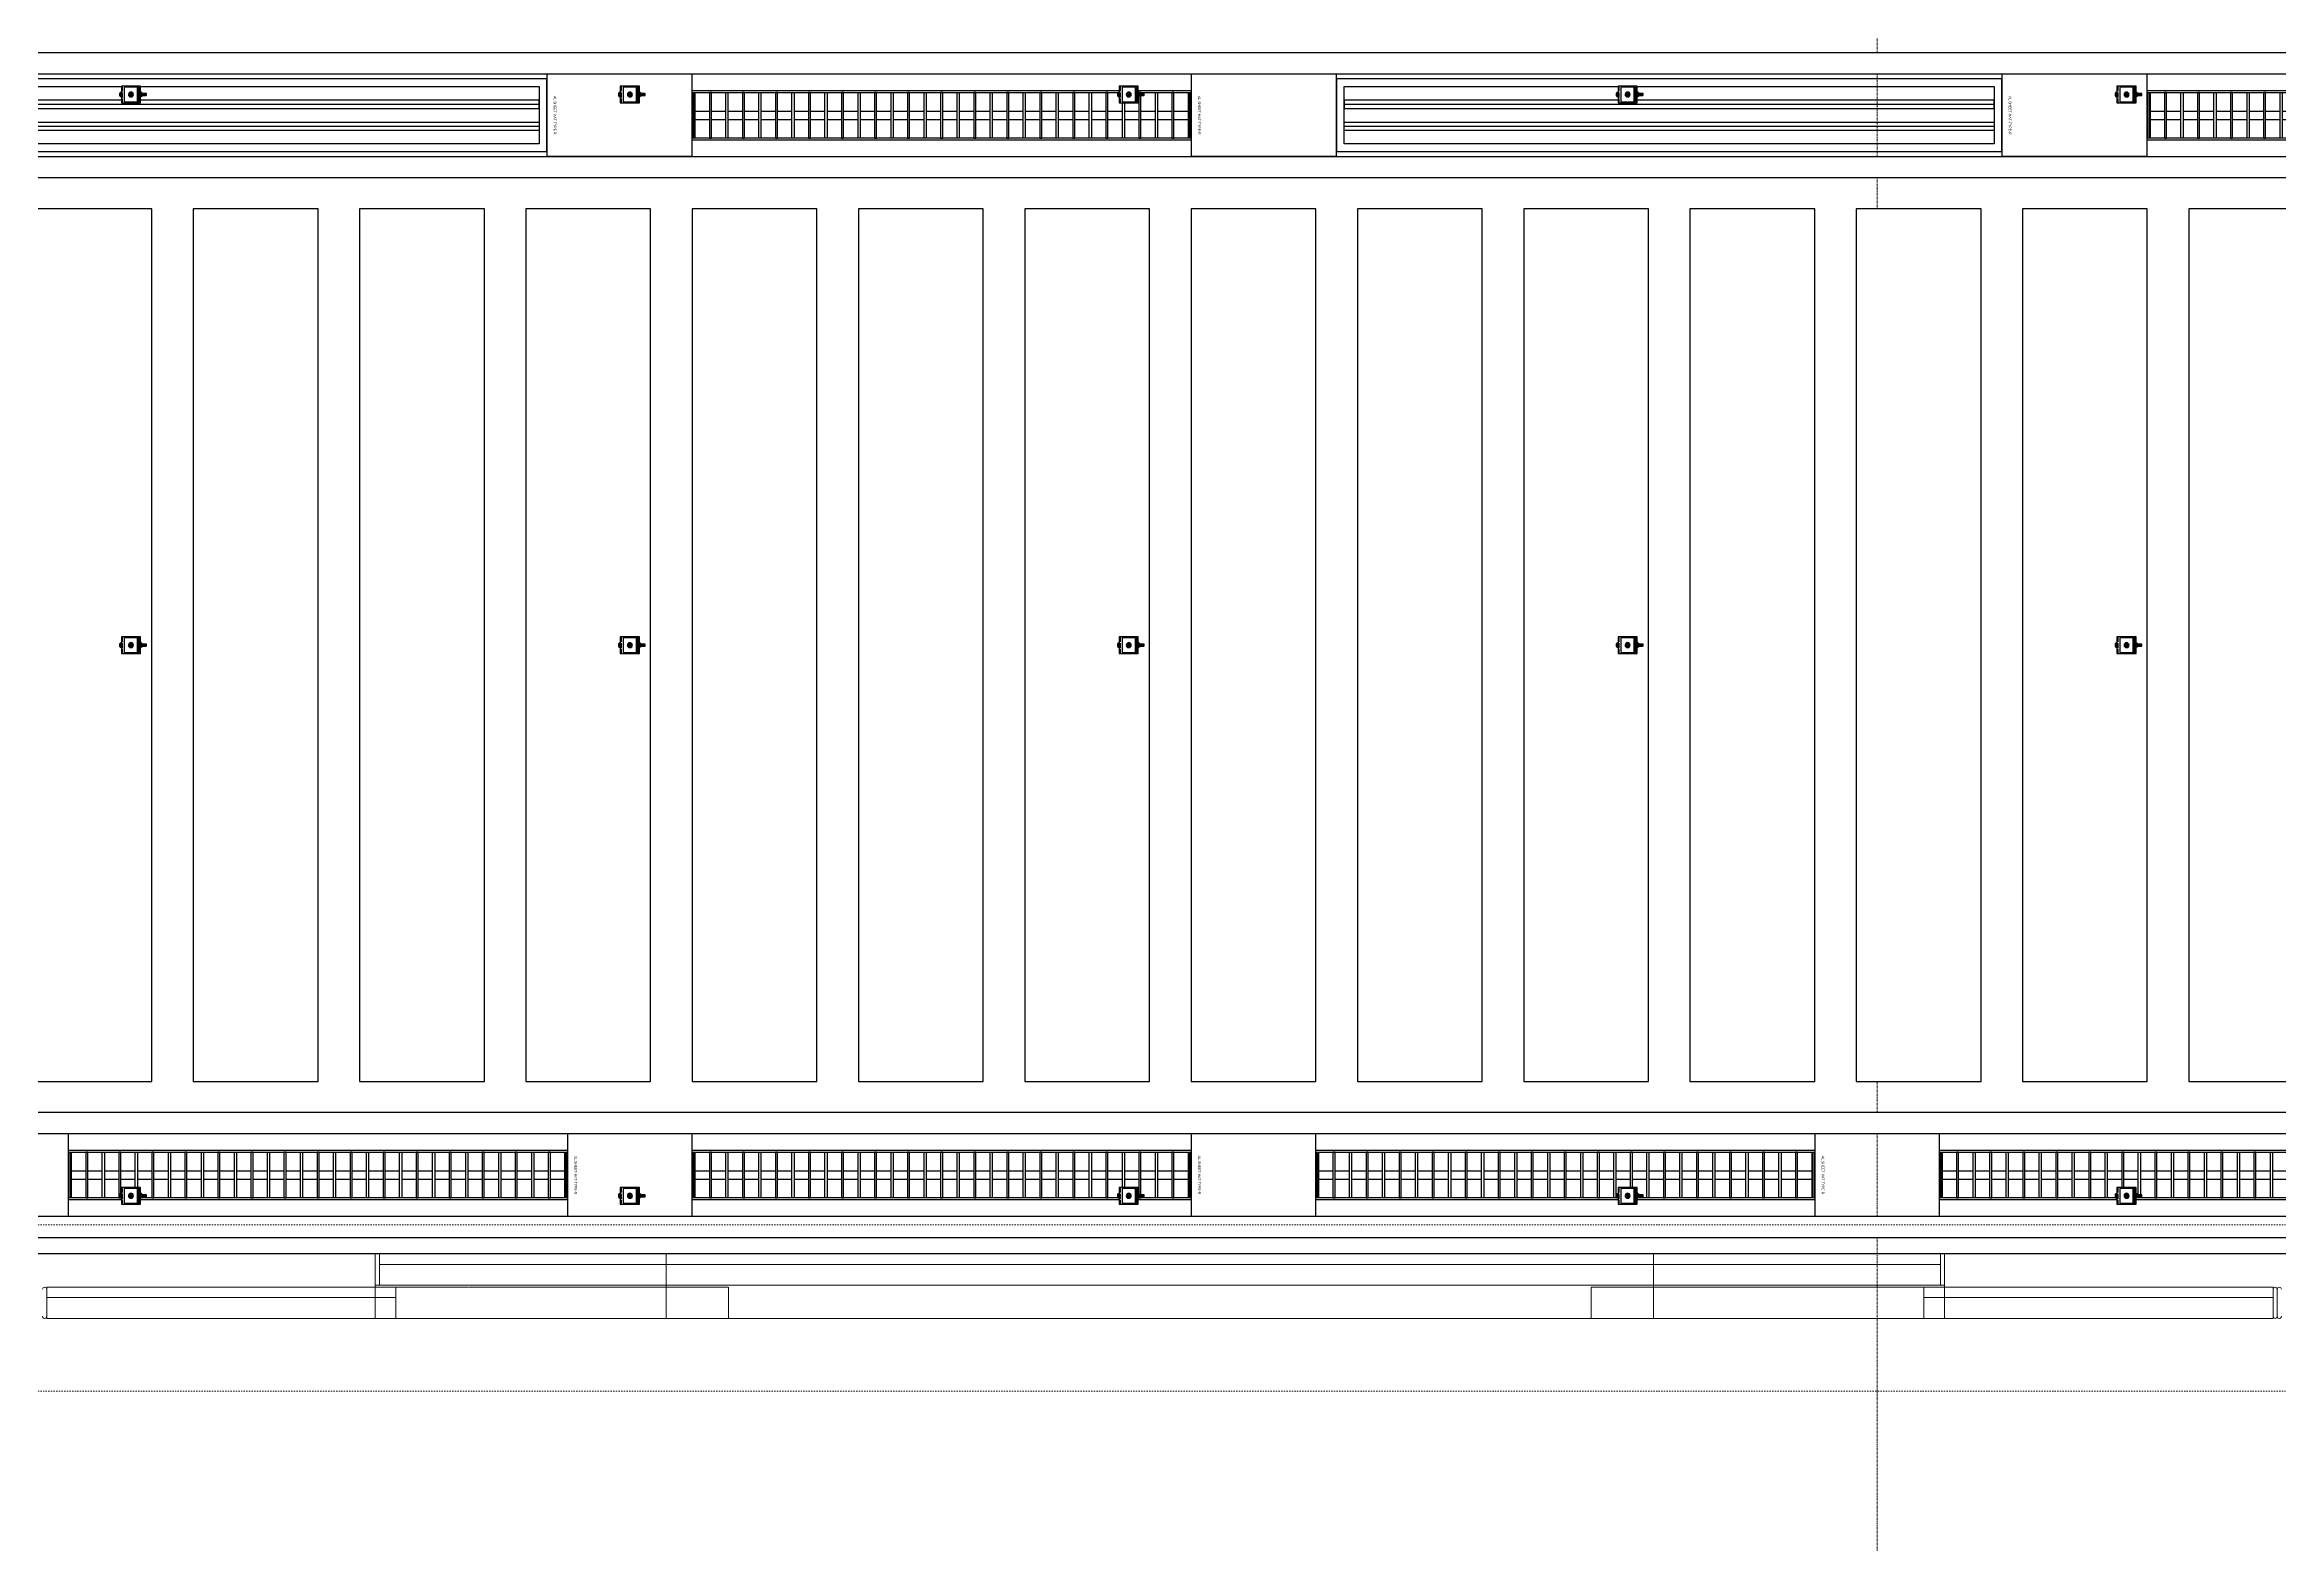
# Model space of a CAD drawing. Header units: millimetres. Extents: x -962357 to -591296, y -195428 to 59420.
# Drawn here: x -760488 to -755113, y -599 to 3010 of the extents above; entities that cross this region are included whole.
import ezdxf
from ezdxf.enums import TextEntityAlignment as Align

# ---------------------------------------------------------------- set-up
doc = ezdxf.new("R2010")
doc.units = ezdxf.units.MM
for name, pattern in [('ACAD_ISO02W100', [15, 12, -3]), ('DASH', [6.35, 3.175, -3.175]), ('DPA_Grid _ Level 100', [10, 5.5, -1.6, 1.3, -1.6]), ('DPA_Hidden 500', [1.4, 0.8, -0.6])]:
    doc.linetypes.add(name, pattern=pattern)
for name, color, linetype in [('000 - CSD_PL_001 - ASCESSORIES', 251, 'Continuous'), ('000 - H A T C H', 8, 'Continuous'), ('000 - WIPEOUT', 250, 'Continuous'), ('001 - ASCESSORIES', 251, 'Continuous'), ('008 - LIGHTING', 1, 'Continuous'), ('A04_TUBE SERIES', 2, 'Continuous'), ('A11_ALU.SOLID SHEET', 2, 'Continuous')]:
    doc.layers.add(name, color=color, linetype=linetype)
for name, color, linetype, lineweight in [('A-GENM', 1, 'Continuous', 9), ('A-GENM-HDLN', 2, 'DPA_Hidden 500', 9), ('Q-SPCQ', 2, 'Continuous', 9), ('Q-SPCQ-HDLN', 2, 'DASH', 9), ('S-GRID', 251, 'Continuous', 9)]:
    doc.layers.add(name, color=color, linetype=linetype, lineweight=lineweight)
doc.layers.get('000 - CSD_PL_001 - ASCESSORIES').off()

# ---------------------------------------------------------------- blocks, each defined once
blk = doc.blocks.new('*U374')
at = {"layer": '001 - ASCESSORIES', "color": 0, "linetype": 'ByBlock'}
blk.add_lwpolyline([(800, 87.5), (-800, 87.5), (-800, -87.5), (800, -87.5)], close=True, dxfattribs=at)
at = {"layer": '001 - ASCESSORIES', "linetype": 'ByBlock'}
for points in [[(-781.5, 69), (781.5, 69), (781.5, -69), (-781.5, -69)], [(781.5, 36.3), (-781.5, 36.3), (-781.5, 16.3), (781.5, 16.3)], [(-781.5, -16.3), (781.5, -16.3), (781.5, -36.3), (-781.5, -36.3)]]:
    blk.add_lwpolyline(points, close=True, dxfattribs=at)
for points in [[(781.5, 26.3), (-781.5, 26.3)], [(-781.5, -26.3), (781.5, -26.3)]]:
    blk.add_lwpolyline(points, dxfattribs=at)
blk = doc.blocks.new('*U634')
at = {"color": 1}
blk.add_wipeout([(600, -60), (-600, -60), (-600, 60), (600, 60)], dxfattribs=at).dxf.layer = '000 - WIPEOUT'
at = {"layer": '001 - ASCESSORIES', "color": 0}
blk.add_lwpolyline([(600, -60), (-600, -60), (-600, 60), (600, 60)], close=True, dxfattribs=at)
at = {"layer": '001 - ASCESSORIES'}
for points in [[(-593.5, -55), (-598.5, -55), (-598.5, 55), (-593.5, 55)], [(595, -55), (-595, -55), (-595, 55), (595, 55)], [(-558.8, -55), (-553.8, -55), (-553.8, 55), (-558.8, 55)], [(-514, -55), (-519, -55), (-519, 55), (-514, 55)], [(-479.3, -55), (-474.3, -55), (-474.3, 55), (-479.3, 55)], [(-434.6, -55), (-439.6, -55), (-439.6, 55), (-434.6, 55)], [(-399.8, -55), (-394.8, -55), (-394.8, 55), (-399.8, 55)], [(-355.1, -55), (-360.1, -55), (-360.1, 55), (-355.1, 55)], [(-320.4, -55), (-315.4, -55), (-315.4, 55), (-320.4, 55)], [(-275.6, -55), (-280.6, -55), (-280.6, 55), (-275.6, 55)], [(-240.9, -55), (-235.9, -55), (-235.9, 55), (-240.9, 55)], [(-196.2, -55), (-201.2, -55), (-201.2, 55), (-196.2, 55)], [(-161.4, -55), (-156.4, -55), (-156.4, 55), (-161.4, 55)], [(-116.7, -55), (-121.7, -55), (-121.7, 55), (-116.7, 55)], [(-82, -55), (-77, -55), (-77, 55), (-82, 55)], [(-37.2, -55), (-42.2, -55), (-42.2, 55), (-37.2, 55)], [(-2.5, -55), (2.5, -55), (2.5, 55), (-2.5, 55)], [(42.2, -55), (37.2, -55), (37.2, 55), (42.2, 55)], [(77, -55), (82, -55), (82, 55), (77, 55)], [(121.7, -55), (116.7, -55), (116.7, 55), (121.7, 55)], [(156.4, -55), (161.4, -55), (161.4, 55), (156.4, 55)], [(201.2, -55), (196.2, -55), (196.2, 55), (201.2, 55)], [(235.9, -55), (240.9, -55), (240.9, 55), (235.9, 55)], [(280.6, -55), (275.6, -55), (275.6, 55), (280.6, 55)], [(315.4, -55), (320.4, -55), (320.4, 55), (315.4, 55)], [(360.1, -55), (355.1, -55), (355.1, 55), (360.1, 55)], [(394.8, -55), (399.8, -55), (399.8, 55), (394.8, 55)], [(439.6, -55), (434.6, -55), (434.6, 55), (439.6, 55)], [(474.3, -55), (479.3, -55), (479.3, 55), (474.3, 55)], [(519, -55), (514, -55), (514, 55), (519, 55)], [(553.8, -55), (558.8, -55), (558.8, 55), (553.8, 55)], [(598.5, -55), (593.5, -55), (593.5, 55), (598.5, 55)]]:
    blk.add_lwpolyline(points, close=True, dxfattribs=at)
for points in [[(-593.5, 10), (-558.8, 10)], [(-553.8, 10), (-519, 10)], [(-514, 10), (-479.3, 10)], [(-474.3, 10), (-439.6, 10)], [(-434.6, 10), (-399.8, 10)], [(-394.8, 10), (-360.1, 10)], [(-355.1, 10), (-320.4, 10)], [(-315.4, 10), (-280.6, 10)], [(-275.6, 10), (-240.9, 10)], [(-235.9, 10), (-201.2, 10)], [(-196.2, 10), (-161.4, 10)], [(-156.4, 10), (-121.7, 10)], [(-116.7, 10), (-82, 10)], [(-77, 10), (-42.2, 10)], [(-37.2, 10), (-2.5, 10)], [(2.5, 10), (37.2, 10)], [(42.2, 10), (77, 10)], [(82, 10), (116.7, 10)], [(121.7, 10), (156.4, 10)], [(161.4, 10), (196.2, 10)], [(201.2, 10), (235.9, 10)], [(240.9, 10), (275.6, 10)], [(280.6, 10), (315.4, 10)], [(320.4, 10), (355.1, 10)], [(360.1, 10), (394.8, 10)], [(399.8, 10), (434.6, 10)], [(439.6, 10), (474.3, 10)], [(479.3, 10), (514, 10)], [(519, 10), (553.8, 10)], [(558.8, 10), (593.5, 10)], [(-593.5, -10), (-558.8, -10)], [(-553.8, -10), (-519, -10)], [(-514, -10), (-479.3, -10)], [(-474.3, -10), (-439.6, -10)], [(-434.6, -10), (-399.8, -10)], [(-394.8, -10), (-360.1, -10)], [(-355.1, -10), (-320.4, -10)], [(-315.4, -10), (-280.6, -10)], [(-275.6, -10), (-240.9, -10)], [(-235.9, -10), (-201.2, -10)], [(-196.2, -10), (-161.4, -10)], [(-156.4, -10), (-121.7, -10)], [(-116.7, -10), (-82, -10)], [(-77, -10), (-42.2, -10)], [(-37.2, -10), (-2.5, -10)], [(2.5, -10), (37.2, -10)], [(42.2, -10), (77, -10)], [(82, -10), (116.7, -10)], [(121.7, -10), (156.4, -10)], [(161.4, -10), (196.2, -10)], [(201.2, -10), (235.9, -10)], [(240.9, -10), (275.6, -10)], [(280.6, -10), (315.4, -10)], [(320.4, -10), (355.1, -10)], [(360.1, -10), (394.8, -10)], [(399.8, -10), (434.6, -10)], [(439.6, -10), (474.3, -10)], [(479.3, -10), (514, -10)], [(519, -10), (553.8, -10)], [(558.8, -10), (593.5, -10)]]:
    blk.add_lwpolyline(points, dxfattribs=at)
blk = doc.blocks.new('*U499')
at = {"layer": 'A11_ALU.SOLID SHEET', "color": 0}
blk.add_lwpolyline([(350, -98.8), (350, 98.8), (0, 98.8), (0, -98.8)], close=True, dxfattribs=at)
at = {"layer": 'Defpoints', "color": 250}
blk.add_point((0, 0), dxfattribs=at)
blk.add_text('AL.SHEET-HAT-TYPE-R', height=6, rotation=270, dxfattribs=at).set_placement((15, 0), align=Align.BOTTOM_CENTER)
blk = doc.blocks.new('*U606')
blk.add_attdef('EXTR.OVL-LENGTH_', (-25, -59.1), '', height=5)
blk.add_wipeout([(-25, 0), (25, 0), (25, 67400), (-25, 67400)]).dxf.layer = '000 - WIPEOUT'
at = {"layer": 'A04_TUBE SERIES', "color": 0}
blk.add_lwpolyline([(-25, 0), (25, 0), (25, 67400), (-25, 67400)], close=True, dxfattribs=at)
blk = doc.blocks.new('*U607')
blk.add_attdef('EXTR.OVL-LENGTH_', (-25, -59.1), '', height=5)
blk.add_wipeout([(-25, 0), (25, 0), (25, 67400), (-25, 67400)]).dxf.layer = '000 - WIPEOUT'
at = {"layer": 'A04_TUBE SERIES', "color": 0}
blk.add_lwpolyline([(-25, 0), (25, 0), (25, 67400), (-25, 67400)], close=True, dxfattribs=at)
blk = doc.blocks.new('*U500')
at = {"layer": 'A11_ALU.SOLID SHEET', "color": 0}
blk.add_lwpolyline([(300, -98.8), (300, 98.8), (0, 98.8), (0, -98.8)], close=True, dxfattribs=at)
at = {"layer": 'Defpoints', "color": 250}
blk.add_point((0, 0), dxfattribs=at)
blk.add_text('AL.SHEET-HAT-TYPE-R', height=6, rotation=270, dxfattribs=at).set_placement((15, 0), align=Align.BOTTOM_CENTER)
blk = doc.blocks.new('*U605')
blk.add_attdef('EXTR.OVL-LENGTH_', (-25, -59.1), '', height=5)
blk.add_wipeout([(-25, 0), (25, 0), (25, 67400), (-25, 67400)]).dxf.layer = '000 - WIPEOUT'
at = {"layer": 'A04_TUBE SERIES', "color": 0}
blk.add_lwpolyline([(-25, 0), (25, 0), (25, 67400), (-25, 67400)], close=True, dxfattribs=at)
blk = doc.blocks.new('*U604')
blk.add_attdef('EXTR.OVL-LENGTH_', (-25, -59.1), '', height=5)
blk.add_wipeout([(-25, 0), (25, 0), (25, 67400), (-25, 67400)]).dxf.layer = '000 - WIPEOUT'
at = {"layer": 'A04_TUBE SERIES', "color": 0}
blk.add_lwpolyline([(-25, 0), (25, 0), (25, 67400), (-25, 67400)], close=True, dxfattribs=at)
blk = doc.blocks.new('*U613')
at = {"color": 3}
for points in [[(-1050, 9550), (1050, 9550), (1050, 9250), (-1050, 9250)], [(-1050, 9150), (1050, 9150), (1050, 8850), (-1050, 8850)], [(-1050, 8750), (1050, 8750), (1050, 8450), (-1050, 8450)], [(-1050, 8350), (1050, 8350), (1050, 8050), (-1050, 8050)], [(-1050, 7950), (1050, 7950), (1050, 7650), (-1050, 7650)], [(-1050, 7550), (1050, 7550), (1050, 7250), (-1050, 7250)], [(-1050, 7150), (1050, 7150), (1050, 6850), (-1050, 6850)], [(-1050, 6750), (1050, 6750), (1050, 6450), (-1050, 6450)], [(-1050, 6350), (1050, 6350), (1050, 6050), (-1050, 6050)], [(-1050, 5950), (1050, 5950), (1050, 5650), (-1050, 5650)], [(-1050, 5550), (1050, 5550), (1050, 5250), (-1050, 5250)], [(-1050, 5150), (1050, 5150), (1050, 4850), (-1050, 4850)], [(-1050, 4750), (1050, 4750), (1050, 4450), (-1050, 4450)], [(-1050, 4350), (1050, 4350), (1050, 4050), (-1050, 4050)]]:
    blk.add_wipeout(points, dxfattribs=at).dxf.layer = '000 - WIPEOUT'
at = {"layer": 'A11_ALU.SOLID SHEET', "color": 0, "linetype": 'ByBlock'}
for points in [[(-1050, 9250), (1050, 9250), (1050, 9550), (-1050, 9550)], [(-1050, 8850), (1050, 8850), (1050, 9150), (-1050, 9150)], [(-1050, 8450), (1050, 8450), (1050, 8750), (-1050, 8750)], [(-1050, 8050), (1050, 8050), (1050, 8350), (-1050, 8350)], [(-1050, 7650), (1050, 7650), (1050, 7950), (-1050, 7950)], [(-1050, 7250), (1050, 7250), (1050, 7550), (-1050, 7550)], [(-1050, 6850), (1050, 6850), (1050, 7150), (-1050, 7150)], [(-1050, 6450), (1050, 6450), (1050, 6750), (-1050, 6750)], [(-1050, 6050), (1050, 6050), (1050, 6350), (-1050, 6350)], [(-1050, 5650), (1050, 5650), (1050, 5950), (-1050, 5950)], [(-1050, 5250), (1050, 5250), (1050, 5550), (-1050, 5550)], [(-1050, 4850), (1050, 4850), (1050, 5150), (-1050, 5150)], [(-1050, 4450), (1050, 4450), (1050, 4750), (-1050, 4750)], [(-1050, 4050), (1050, 4050), (1050, 4350), (-1050, 4350)]]:
    blk.add_lwpolyline(points, close=True, dxfattribs=at)
blk = doc.blocks.new('*U5836')
blk.add_lwpolyline([(-107450, -550), (27650, -550), (27650, -3480), (-107450, -3480)], close=True)
at = {"layer": '008 - LIGHTING'}
for p in [(-15400, -740), (-15400, -740), (-15400, -740), (-11900, -740), (-11900, -740), (-11900, -740)]:
    blk.add_blockref('*U374', p, dxfattribs=at)
at = {"layer": 'A11_ALU.SOLID SHEET', "color": 1}
for name, p in [('*U499', (-14600, -740)), ('*U499', (-13050, -740)), ('*U499', (-11100, -740)), ('*U500', (-16050, -3290)), ('*U500', (-14550, -3290)), ('*U500', (-13050, -3290)), ('*U500', (-11550, -3290))]:
    blk.add_blockref(name, p, dxfattribs=at)
at = {"layer": '008 - LIGHTING'}
for p in [(-13650, -740), (-10150, -740), (-15150, -3290), (-13650, -3290), (-12150, -3290), (-10650, -3290)]:
    blk.add_blockref('*U634', p, dxfattribs=at)
at = {"layer": 'A04_TUBE SERIES', "linetype": 'ByBlock', "rotation": 270}
for name, p in [('*U607', (-39850, -615)), ('*U606', (-39850, -865)), ('*U604', (-39850, -3165)), ('*U605', (-39850, -3415))]:
    blk.add_blockref(name, p, dxfattribs=at)
at = {"layer": 'A11_ALU.SOLID SHEET', "linetype": 'ByBlock', "rotation": 90}
blk.add_blockref('*U613', (-6300, -2015), dxfattribs=at)
at = {"layer": '008 - LIGHTING'}
for p in [(-13650, -740), (-10150, -740), (-15150, -3290), (-13650, -3290), (-12150, -3290), (-10650, -3290)]:
    blk.add_blockref('*U634', p, dxfattribs=at)
for p in [(-13650, -740), (-10150, -740), (-15150, -3290), (-13650, -3290), (-12150, -3290), (-10650, -3290)]:
    blk.add_blockref('*U634', p, dxfattribs=at)
blk = doc.blocks.new('DPA_Speciality_PlatformScreenDoor - Length_135300-12767973-4180-01 LOWER PLATFORM LEVEL - REFLECTED CEILING PLAN')
at = {"layer": 'A-GENM'}
for p, q in [((38482.5, -250), (38392.5, -250)), ((38392.5, -250), (38482.5, -250)), ((38587.5, -250), (38397.4, -250)), ((38397.4, -250), (38587.5, -250)), ((38492.5, -250), (38582.5, -250)), ((38582.5, -250), (38492.5, -250)), ((42962.5, -250), (43152.6, -250)), ((43152.6, -250), (42962.5, -250)), ((43057.5, -250), (42967.5, -250)), ((42967.5, -250), (43057.5, -250)), ((43067.5, -250), (43157.5, -250)), ((43157.5, -250), (43067.5, -250)), ((39140.3, -330), (39264.1, -330)), ((39151.2, -330), (39204, -330)), ((39200.4, -330), (39253.5, -330)), ((40740.3, -330), (40864.1, -330)), ((40750.9, -330), (40804, -330)), ((40800.4, -330), (40853.5, -330))]:
    blk.add_line(p, q, dxfattribs=at)
at = {"layer": 'A-GENM-HDLN'}
for p, q in [((38887.5, -175), (38887.5, -250)), ((38887.5, -175), (39737.5, -175)), ((39737.5, -250), (39737.5, -175)), ((41812.5, -250), (41812.5, -175)), ((42662.5, -175), (41812.5, -175)), ((42662.5, -175), (42662.5, -250)), ((38887.5, -250), (39737.5, -250)), ((42662.5, -250), (41812.5, -250))]:
    blk.add_line(p, q, dxfattribs=at)
at = {"layer": 'Q-SPCQ'}
for p, q in [((38087.5, -245), (38087.5, -180)), ((38087.5, -180), (38087.5, -245)), ((38087.5, -180), (38087.5, -245)), ((38087.5, -245), (38087.5, -180)), ((38937.5, -175), (38097.5, -175)), ((38097.5, -175), (38937.5, -175)), ((38097.5, -175), (38097.5, -225)), ((38097.5, -175), (38097.5, -225)), ((38097.5, -245), (38097.5, -180)), ((38097.5, -180), (38097.5, -245)), ((38127.5, -175), (38907.5, -175)), ((38907.5, -175), (38127.5, -175)), ((38907.5, -175), (38127.5, -175)), ((38127.5, -175), (38907.5, -175)), ((38887.5, -175), (39587.5, -175)), ((38937.5, -225), (38937.5, -175)), ((38937.5, -175), (38937.5, -225)), ((39587.5, -175), (39587.5, -330)), ((39587.5, -175), (41962.5, -175)), ((39587.5, -330), (39587.5, -175)), ((39587.5, -200), (39587.5, -187.5)), ((39587.5, -187.5), (39587.5, -200)), ((39587.5, -305), (39587.5, -200)), ((39587.5, -200), (39587.5, -305)), ((41962.5, -175), (41962.5, -330)), ((41962.5, -175), (42662.5, -175)), ((41962.5, -330), (41962.5, -175)), ((41962.5, -200), (41962.5, -187.5)), ((41962.5, -187.5), (41962.5, -200)), ((41962.5, -305), (41962.5, -200)), ((41962.5, -200), (41962.5, -305)), ((42612.5, -175), (43452.5, -175)), ((43452.5, -175), (42612.5, -175)), ((42612.5, -175), (42612.5, -225)), ((42612.5, -225), (42612.5, -175)), ((43422.5, -175), (42642.5, -175)), ((42642.5, -175), (43422.5, -175)), ((42642.5, -175), (43422.5, -175)), ((43422.5, -175), (42642.5, -175)), ((43452.5, -225), (43452.5, -175)), ((43452.5, -225), (43452.5, -175)), ((43452.5, -180), (43452.5, -245)), ((43452.5, -245), (43452.5, -180)), ((38097.5, -225), (38937.5, -225)), ((38937.5, -225), (38097.5, -225)), ((38097.5, -250), (38097.5, -225)), ((38097.5, -225), (38097.5, -250)), ((38937.5, -225), (38097.5, -225)), ((38097.5, -225), (38097.5, -250)), ((38097.5, -250), (38097.5, -225)), ((38097.5, -225), (38937.5, -225)), ((38937.5, -225), (38097.5, -225)), ((38097.5, -225), (38937.5, -225)), ((38097.5, -250), (38937.5, -250)), ((38937.5, -250), (38097.5, -250)), ((38097.5, -250), (38937.5, -250)), ((38937.5, -250), (38097.5, -250)), ((38907.5, -225), (38127.5, -225)), ((38127.5, -225), (38907.5, -225)), ((38127.5, -225), (38907.5, -225)), ((38907.5, -225), (38127.5, -225)), ((38887.5, -225), (38147.5, -225)), ((38147.5, -225), (38887.5, -225)), ((38887.5, -225), (38147.5, -225)), ((38147.5, -225), (38887.5, -225)), ((38887.5, -250), (38147.5, -250)), ((38147.5, -250), (38887.5, -250)), ((38887.5, -250), (38147.5, -250)), ((38147.5, -250), (38887.5, -250)), ((38887.5, -305), (38887.5, -250)), ((38887.5, -250), (38887.5, -330)), ((38897.5, -255), (38887.5, -255)), ((38887.5, -255), (38887.5, -330)), ((38887.5, -330), (38887.5, -255)), ((38887.5, -255), (38897.5, -255)), ((38897.5, -330), (38897.5, -255)), ((38897.5, -255), (38897.5, -330)), ((39587.5, -255), (38897.5, -255)), ((38897.5, -255), (39587.5, -255)), ((38897.5, -255), (38897.5, -305)), ((38897.5, -255), (38897.5, -305)), ((38937.5, -225), (38937.5, -250)), ((38937.5, -225), (38937.5, -250)), ((38937.5, -250), (38937.5, -225)), ((38937.5, -225), (38937.5, -250)), ((38947.5, -255), (39527.5, -255)), ((39527.5, -255), (38947.5, -255)), ((39537.5, -255), (38947.5, -255)), ((38947.5, -255), (39537.5, -255)), ((41962.5, -255), (39587.5, -255)), ((39587.5, -255), (41962.5, -255)), ((39587.5, -255), (39587.5, -305)), ((39587.5, -255), (39587.5, -305)), ((39587.5, -305), (39587.5, -255)), ((39587.5, -255), (39587.5, -305)), ((41912.5, -255), (39637.5, -255)), ((39637.5, -255), (41912.5, -255)), ((39647.5, -255), (41902.5, -255)), ((41902.5, -255), (39647.5, -255)), ((41962.5, -255), (42652.5, -255)), ((42652.5, -255), (41962.5, -255)), ((41962.5, -255), (41962.5, -305)), ((41962.5, -305), (41962.5, -255)), ((41962.5, -305), (41962.5, -255)), ((41962.5, -255), (41962.5, -305)), ((42012.5, -255), (42602.5, -255)), ((42602.5, -255), (42012.5, -255)), ((42602.5, -255), (42022.5, -255)), ((42022.5, -255), (42602.5, -255)), ((43452.5, -225), (42612.5, -225)), ((42612.5, -225), (43452.5, -225)), ((42612.5, -250), (42612.5, -225)), ((42612.5, -250), (42612.5, -225)), ((43452.5, -225), (42612.5, -225)), ((42612.5, -225), (42612.5, -250)), ((42612.5, -250), (42612.5, -225)), ((42612.5, -225), (43452.5, -225)), ((42612.5, -225), (43452.5, -225)), ((43452.5, -225), (42612.5, -225)), ((43452.5, -250), (42612.5, -250)), ((42612.5, -250), (43452.5, -250)), ((42612.5, -250), (43452.5, -250)), ((43452.5, -250), (42612.5, -250)), ((42642.5, -225), (43422.5, -225)), ((43422.5, -225), (42642.5, -225)), ((43422.5, -225), (42642.5, -225)), ((42642.5, -225), (43422.5, -225)), ((42652.5, -255), (42652.5, -330)), ((42662.5, -255), (42652.5, -255)), ((42652.5, -255), (42662.5, -255)), ((42652.5, -330), (42652.5, -255)), ((42652.5, -305), (42652.5, -255)), ((42652.5, -305), (42652.5, -255)), ((42662.5, -225), (43402.5, -225)), ((43402.5, -225), (42662.5, -225)), ((42662.5, -225), (43402.5, -225)), ((43402.5, -225), (42662.5, -225)), ((42662.5, -250), (43402.5, -250)), ((43402.5, -250), (42662.5, -250)), ((42662.5, -250), (43402.5, -250)), ((43402.5, -250), (42662.5, -250)), ((42662.5, -330), (42662.5, -250)), ((42662.5, -250), (42662.5, -305)), ((42662.5, -330), (42662.5, -255)), ((42662.5, -255), (42662.5, -330)), ((43452.5, -225), (43452.5, -250)), ((43452.5, -250), (43452.5, -225)), ((43452.5, -250), (43452.5, -225)), ((43452.5, -225), (43452.5, -250)), ((38887.5, -317.5), (38887.5, -305)), ((39587.5, -305), (38897.5, -305)), ((38897.5, -305), (39577.5, -305)), ((38897.5, -305), (38897.5, -330)), ((38897.5, -305), (38897.5, -330)), ((38897.5, -305), (39577.5, -305)), ((39577.5, -305), (38897.5, -305)), ((38897.5, -330), (38897.5, -305)), ((38897.5, -305), (38897.5, -330)), ((39587.5, -305), (38897.5, -305)), ((38897.5, -305), (39587.5, -305)), ((39527.5, -305), (38947.5, -305)), ((38947.5, -305), (39527.5, -305)), ((39527.5, -305), (38947.5, -305)), ((38947.5, -305), (39527.5, -305)), ((39537.5, -305), (38947.5, -305)), ((38947.5, -305), (39537.5, -305)), ((38947.5, -305), (39527.5, -305)), ((39527.5, -305), (38947.5, -305)), ((39577.5, -305), (39587.5, -305)), ((39587.5, -317.5), (39587.5, -305)), ((41962.5, -305), (39587.5, -305)), ((39587.5, -305), (39597.5, -305)), ((39587.5, -330), (39587.5, -305)), ((39587.5, -305), (39587.5, -330)), ((41962.5, -305), (39587.5, -305)), ((39587.5, -305), (41962.5, -305)), ((39587.5, -305), (39587.5, -317.5)), ((39587.5, -330), (39587.5, -305)), ((39587.5, -305), (39587.5, -330)), ((39597.5, -305), (41952.5, -305)), ((39597.5, -305), (41952.5, -305)), ((41952.5, -305), (39597.5, -305)), ((41912.5, -305), (39637.5, -305)), ((39637.5, -305), (41912.5, -305)), ((41902.5, -305), (39647.5, -305)), ((39647.5, -305), (41902.5, -305)), ((41902.5, -305), (39647.5, -305)), ((39647.5, -305), (41902.5, -305)), ((39647.5, -305), (41902.5, -305)), ((41902.5, -305), (39647.5, -305)), ((41952.5, -305), (41962.5, -305)), ((41962.5, -317.5), (41962.5, -305)), ((41962.5, -305), (41972.5, -305)), ((42652.5, -305), (41962.5, -305)), ((41962.5, -305), (41962.5, -330)), ((41962.5, -330), (41962.5, -305)), ((41962.5, -305), (42652.5, -305)), ((42652.5, -305), (41962.5, -305)), ((41962.5, -305), (41962.5, -317.5)), ((41962.5, -330), (41962.5, -305)), ((41962.5, -305), (41962.5, -330)), ((41972.5, -305), (42652.5, -305)), ((42652.5, -305), (41972.5, -305)), ((41972.5, -305), (42652.5, -305)), ((42012.5, -305), (42602.5, -305)), ((42602.5, -305), (42012.5, -305)), ((42022.5, -305), (42602.5, -305)), ((42602.5, -305), (42022.5, -305)), ((42022.5, -305), (42602.5, -305)), ((42602.5, -305), (42022.5, -305)), ((42602.5, -305), (42022.5, -305)), ((42022.5, -305), (42602.5, -305)), ((42652.5, -330), (42652.5, -305)), ((42652.5, -330), (42652.5, -305)), ((42652.5, -305), (42652.5, -330)), ((42652.5, -330), (42652.5, -305)), ((42662.5, -305), (42662.5, -317.5)), ((38887.5, -330), (39587.5, -330)), ((38887.5, -330), (38897.5, -330)), ((38897.5, -330), (38887.5, -330)), ((39577.5, -330), (38897.5, -330)), ((38897.5, -330), (39587.5, -330)), ((38897.5, -330), (39577.5, -330)), ((39577.5, -330), (38897.5, -330)), ((39527.5, -330), (38947.5, -330)), ((38947.5, -330), (39527.5, -330)), ((39527.5, -330), (38947.5, -330)), ((38947.5, -330), (39527.5, -330)), ((39587.5, -330), (39577.5, -330)), ((39587.5, -330), (41962.5, -330)), ((39597.5, -330), (39587.5, -330)), ((39587.5, -330), (41962.5, -330)), ((41952.5, -330), (39597.5, -330)), ((39597.5, -330), (41952.5, -330)), ((41952.5, -330), (39597.5, -330)), ((41902.5, -330), (39647.5, -330)), ((39647.5, -330), (41902.5, -330)), ((41902.5, -330), (39647.5, -330)), ((39647.5, -330), (41902.5, -330)), ((41962.5, -330), (41952.5, -330)), ((41962.5, -330), (42662.5, -330)), ((41962.5, -330), (42652.5, -330)), ((41972.5, -330), (41962.5, -330)), ((42652.5, -330), (41972.5, -330)), ((42652.5, -330), (41972.5, -330)), ((41972.5, -330), (42652.5, -330)), ((42022.5, -330), (42602.5, -330)), ((42602.5, -330), (42022.5, -330)), ((42022.5, -330), (42602.5, -330)), ((42602.5, -330), (42022.5, -330)), ((42652.5, -330), (42662.5, -330)), ((42662.5, -330), (42652.5, -330))]:
    blk.add_line(p, q, dxfattribs=at)
for centre, start, end in [((38082.5, -180), 360, 180), ((38082.5, -180), 0, 180), ((38092.5, -180), 0, 180), ((38092.5, -180), 0, 180), ((43457.5, -180), 360, 180), ((43457.5, -180), 0, 180), ((38082.5, -245), 180, 360), ((38082.5, -245), 180, 0), ((38092.5, -245), 180, 360), ((38092.5, -245), 180, 360), ((43457.5, -245), 180, 360), ((43457.5, -245), 180, 0)]:
    blk.add_arc(centre, 5, start, end, dxfattribs=at)
at = {"layer": 'Q-SPCQ-HDLN'}
for p, q in [((135200, 0), (-100, 0)), ((135200, -330), (-100, -330)), ((135200, -400), (-100, -400))]:
    blk.add_line(p, q, dxfattribs=at)
blk = doc.blocks.new('C-1-PP19-AR-4180-01-B_20250908-040939_EXDOWNLIGHT')
at = {"layer": 'Q-SPCQ', "rotation": 180}
blk.add_blockref('DPA_Speciality_PlatformScreenDoor - Length_135300-12767973-4180-01 LOWER PLATFORM LEVEL - REFLECTED CEILING PLAN', (27650, -3810), dxfattribs=at)
blk = doc.blocks.new('000 - ASSCESSORIES_FAMELINE_GALV.BRACKET_FITTING_L-PROFILE_BK-08_TOP_VIEW')
at = {"linetype": 'Continuous'}
blk.add_wipeout([(-17.5, 19), (-17.5, -16), (17.5, -16), (17.5, 19)], dxfattribs=at).dxf.layer = '000 - WIPEOUT'
at = {"layer": '001 - ASCESSORIES', "linetype": 'ByBlock'}
blk.add_lwpolyline([(-17.5, 19), (17.5, 19), (17.5, 16), (-17.5, 16)], close=True, dxfattribs=at)
at = {"layer": '001 - ASCESSORIES', "color": 0, "linetype": 'Continuous'}
blk.add_lwpolyline([(-17.5, 19), (-17.5, -16), (17.5, -16), (17.5, 19)], close=True, dxfattribs=at)
at = {"layer": '001 - ASCESSORIES'}
blk.add_circle((0, 0), 3.5, dxfattribs=at)
blk = doc.blocks.new('*U492')
at = {"layer": '001 - ASCESSORIES', "color": 0}
blk.add_blockref('000 - ASSCESSORIES_FAMELINE_GALV.BRACKET_FITTING_L-PROFILE_BK-08_TOP_VIEW', (0, 0), dxfattribs=at)
blk = doc.blocks.new('000 - DYNAMIC_VIEW_ASSCESSORIES_GALV.STUD_FULL_THREAD_1-4_TOP_VIEW')
at = {"layer": '000 - H A T C H'}
h = blk.add_hatch(color=250, dxfattribs=at)
h.dxf.hatch_style = 1
edge = h.paths.add_edge_path()
edge.add_arc((0, 0), 3.18, 0, 360)
at = {"layer": '001 - ASCESSORIES', "color": 0}
blk.add_circle((0, 0), 3.18, dxfattribs=at)
blk = doc.blocks.new('*U485')
at = {"layer": '001 - ASCESSORIES', "color": 0}
blk.add_blockref('000 - DYNAMIC_VIEW_ASSCESSORIES_GALV.STUD_FULL_THREAD_1-4_TOP_VIEW', (0, 0), dxfattribs=at)
blk = doc.blocks.new('000 - ASSCESSORIES_FAMELINE_GALV.BRACKET_FITTING_U-PROFILE_BK-07_TOP_VIEW')
at = {"linetype": 'Continuous'}
blk.add_wipeout([(20, -23), (20, 23), (-20, 23), (-20, -23)], dxfattribs=at).dxf.layer = '000 - WIPEOUT'
at = {"layer": '001 - ASCESSORIES', "linetype": 'ACAD_ISO02W100'}
for p, q in [((20, 21), (-20, 21)), ((20, -21), (-20, -21))]:
    blk.add_line(p, q, dxfattribs=at)
at = {"layer": '001 - ASCESSORIES', "color": 0, "linetype": 'Continuous'}
blk.add_lwpolyline([(20, -23), (20, 23), (-20, 23), (-20, -23)], close=True, dxfattribs=at)
at = {"layer": '001 - ASCESSORIES', "linetype": 'Continuous'}
blk.add_circle((0, 0), 3.5, dxfattribs=at)
blk = doc.blocks.new('*U489')
at = {"layer": '001 - ASCESSORIES', "color": 0, "linetype": 'ByBlock'}
blk.add_blockref('000 - ASSCESSORIES_FAMELINE_GALV.BRACKET_FITTING_U-PROFILE_BK-07_TOP_VIEW', (0, 0), dxfattribs=at)
blk = doc.blocks.new('*U281')
at = {"layer": '001 - ASCESSORIES', "color": 0}
blk.add_lwpolyline([(4.6, 0), (2.3, 4), (-2.3, 4), (-4.6, 0), (-2.3, -4), (2.3, -4)], close=True, dxfattribs=at)
at = {"layer": '001 - ASCESSORIES', "color": 8}
blk.add_circle((0, 0), 3.85, dxfattribs=at)
at = {"layer": '001 - ASCESSORIES', "color": 0}
blk.add_circle((0, 0), 2.6, dxfattribs=at)
blk = doc.blocks.new('*U639')
at = {"layer": '000 - CSD_PL_001 - ASCESSORIES', "color": 0, "rotation": 270}
blk.add_blockref('*U281', (0, 0), dxfattribs=at)
blk = doc.blocks.new('*U308')
at = {"layer": '001 - ASCESSORIES'}
blk.add_lwpolyline([(-0.3, -4.5), (-0.3, -2.5, -19.949874), (0.3, -2.5), (0.3, -4.5)], format="xyb", dxfattribs=at)
blk.add_arc((0, 0), 4.5, 273.1847, 266.8153, dxfattribs=at)
blk = doc.blocks.new('000 - ASSCESSORIES_SPRING_WASHER_M5_TOP_VIEW')
at = {"color": 6}
blk.add_blockref('*U308', (0, 0), dxfattribs=at)
blk = doc.blocks.new('*U641')
at = {"color": 6}
blk.add_blockref('000 - ASSCESSORIES_SPRING_WASHER_M5_TOP_VIEW', (0, 0), dxfattribs=at)
blk = doc.blocks.new('*U307')
at = {"layer": '001 - ASCESSORIES'}
blk.add_lwpolyline([(-0.3, -6), (-0.3, -2.5, -19.949874), (0.2, -2.5), (0.2, -6)], format="xyb", dxfattribs=at)
blk.add_arc((0, 0), 6, 273.1847, 266.8153, dxfattribs=at)
blk = doc.blocks.new('000 - ASSCESSORIES_WASHER_M5_TOP_VIEW')
at = {"color": 6}
blk.add_blockref('*U307', (0, 0), dxfattribs=at)
blk = doc.blocks.new('*U640')
at = {"color": 6}
blk.add_blockref('000 - ASSCESSORIES_WASHER_M5_TOP_VIEW', (0, 0), dxfattribs=at)
blk = doc.blocks.new('*U282')
at = {"color": 1}
for p, q in [((-3.5, 3.5), (3.5, 3.5)), ((-3.5, 0), (3.5, 0))]:
    blk.add_line(p, q, dxfattribs=at)
at = {"color": 0}
for points in [[(-2.3, 3.2, 0.249855), (-4.6, 3.2), (-4.6, 0.3, 0.249855), (-2.3, 0.3)], [(2.3, 3.2, 0.062432), (0, 3.5, 0.062432), (-2.3, 3.2), (-2.3, 0.3, 0.061701), (0, 0, 0.061701), (2.3, 0.3)], [(4.6, 3.2, 0.249855), (2.3, 3.2), (2.3, 0.3, 0.249855), (4.6, 0.3)]]:
    blk.add_lwpolyline(points, format="xyb", close=True, dxfattribs=at)
blk = doc.blocks.new('*U296')
at = {"layer": '000 - H A T C H'}
h = blk.add_hatch(dxfattribs=at)
h.set_pattern_fill('ANSI35', color=8, scale=4, angle=65)
h.set_pattern_definition([(110, (-0.5, 0), (-0.939693, -0.34202), []), (110, (-0.2012, 0.6409), (-0.939693, -0.34202), [1.25, -0.25, 0, -0.25])])
h.paths.add_polyline_path([(0, -2.5), (59.5, -2.5), (59.5, 2.5), (0, 2.5)])
at = {"color": 8}
blk.add_line((59.5, -2.5), (59.5, 2.5), dxfattribs=at)
at = {"color": 1}
blk.add_lwpolyline([(59.5, 2.5), (0, 2.5), (0, -2.5), (59.5, -2.5), (60, -2), (60, 2)], close=True, dxfattribs=at)
blk = doc.blocks.new('*U448')
at = {"layer": '000 - H A T C H'}
h = blk.add_hatch(color=250, dxfattribs=at)
h.dxf.hatch_style = 1
edge = h.paths.add_edge_path()
edge.add_line((-0.3, -4.6), (-3.2, -4.6))
edge.add_arc((-1, -3.5), 2.45, 180, 208.0569, ccw=False)
edge.add_line((-3.5, -3.5), (-3.5, 0))
edge.add_arc((5.9, 0), 9.36, 179.9761, 180.0239, ccw=False)
edge.add_line((-3.5, 0), (-3.5, 0))
edge.add_arc((5.9, 0), 9.36, 179.9761, 180.0239, ccw=False)
edge.add_line((-3.5, 0), (-3.5, 3.5))
edge.add_arc((-1, 3.5), 2.45, 151.9431, 180, ccw=False)
edge.add_line((-3.2, 4.6), (-0.3, 4.6))
edge.add_arc((-2.5, 3.5), 2.45, 360, 388.0569, ccw=False)
edge.add_line((0, 3.5), (0, -3.5))
edge.add_arc((-2.5, -3.5), 2.45, 331.9431, 360, ccw=False)
blk.add_blockref('*U296', (0, 0))
at = {"layer": '001 - ASCESSORIES', "rotation": 90}
blk.add_blockref('*U282', (0, 0), dxfattribs=at)
blk = doc.blocks.new('*U306')
blk.add_wipeout([(-6, 0.65), (6, 0.65), (6, -0.65), (-6, -0.65)]).dxf.layer = '000 - WIPEOUT'
at = {"layer": '001 - ASCESSORIES'}
blk.add_lwpolyline([(-6, 0.65), (6, 0.65), (6, -0.65), (-6, -0.65)], close=True, dxfattribs=at)
blk.add_wipeout([(0.1, -0.65), (6, -0.65), (6, 0.65), (0.1, 0.65)]).dxf.layer = '000 - WIPEOUT'
blk.add_wipeout([(-0.1, -0.65), (-6, -0.65), (-6, 0.65), (-0.1, 0.65)]).dxf.layer = '000 - WIPEOUT'
for points in [[(-0.1, -0.65), (-6, -0.65), (-6, 0.65), (-0.1, 0.65)], [(0.1, -0.65), (6, -0.65), (6, 0.65), (0.1, 0.65)]]:
    blk.add_lwpolyline(points, close=True, dxfattribs=at)
blk = doc.blocks.new('000 - ASSCESSORIES_WASHER_M5_FRONT-SIDE-BACK_VIEW')
at = {"color": 6}
blk.add_blockref('*U306', (0, 0), dxfattribs=at)
blk = doc.blocks.new('*U637')
at = {"color": 6}
blk.add_blockref('000 - ASSCESSORIES_WASHER_M5_FRONT-SIDE-BACK_VIEW', (0, 0), dxfattribs=at)
blk = doc.blocks.new('*U309')
blk.add_wipeout([(-4.5, 0.65), (4.5, 0.65), (4.5, -0.65), (-4.5, -0.65)]).dxf.layer = '000 - WIPEOUT'
at = {"layer": '001 - ASCESSORIES'}
blk.add_lwpolyline([(-4.5, 0.65), (4.5, 0.65), (4.5, -0.65), (-4.5, -0.65)], close=True, dxfattribs=at)
blk.add_wipeout([(0.1, -0.95), (4.5, -0.65), (4.5, 0.65), (0.1, 0.35)]).dxf.layer = '000 - WIPEOUT'
blk.add_wipeout([(-0.1, -0.35), (-4.5, -0.65), (-4.5, 0.65), (-0.1, 0.95)]).dxf.layer = '000 - WIPEOUT'
for points in [[(-0.1, -0.35), (-4.5, -0.65), (-4.5, 0.65), (-0.1, 0.95)], [(0.1, -0.95), (4.5, -0.65), (4.5, 0.65), (0.1, 0.35)]]:
    blk.add_lwpolyline(points, close=True, dxfattribs=at)
blk = doc.blocks.new('000 - ASSCESSORIES_SPRING_WASHER_M5_FRONT-SIDE-BACK_VIEW')
at = {"color": 6}
blk.add_blockref('*U309', (0, 0), dxfattribs=at)
blk = doc.blocks.new('*U638')
at = {"color": 6}
blk.add_blockref('000 - ASSCESSORIES_SPRING_WASHER_M5_FRONT-SIDE-BACK_VIEW', (0, 0), dxfattribs=at)
blk = doc.blocks.new('*U486')
at = {"layer": '001 - ASCESSORIES'}
blk.add_blockref('*U448', (-23, 0), dxfattribs=at)
at = {"layer": '001 - ASCESSORIES', "color": 6, "rotation": 180}
for name in ['*U640', '*U641']:
    blk.add_blockref(name, (0, 0), dxfattribs=at)
at = {"layer": '001 - ASCESSORIES', "color": 2, "rotation": 270}
blk.add_blockref('*U639', (0, 0), dxfattribs=at)
blk.add_blockref('*U639', (0, 0), dxfattribs=at)
at = {"layer": '001 - ASCESSORIES', "color": 0, "rotation": 90}
blk.add_blockref('*U489', (0, 0), dxfattribs=at)
at = {"layer": '001 - ASCESSORIES', "color": 0, "rotation": 270}
blk.add_blockref('*U492', (0, 0), dxfattribs=at)
at = {"layer": '001 - ASCESSORIES', "color": 6}
for name in ['*U640', '*U641']:
    blk.add_blockref(name, (0, 0), dxfattribs=at)
at = {"layer": '001 - ASCESSORIES', "color": 2, "rotation": 90}
blk.add_blockref('*U639', (0, 0), dxfattribs=at)
blk.add_blockref('*U639', (0, 0), dxfattribs=at)
at = {"layer": '001 - ASCESSORIES', "color": 1}
blk.add_blockref('*U485', (0, 0), dxfattribs=at)
at = {"layer": '001 - ASCESSORIES', "rotation": 90}
blk.add_blockref('*U637', (23.65, 0), dxfattribs=at)
blk.add_blockref('*U638', (25.25, 0), dxfattribs=at)
blk = doc.blocks.new('C-1-PP19-AR-4180-01-B_20250903-141828_ERROR_HANGING')
at = {"layer": '000 - CSD_PL_001 - ASCESSORIES', "linetype": 'ByBlock'}
for p in [(-15600, -690), (-14400, -690), (-13200, -690), (-12000, -690), (-10800, -690), (-15600, -2015), (-14400, -2015), (-13200, -2015), (-12000, -2015), (-10800, -2015), (-15600, -3340), (-14400, -3340), (-13200, -3340), (-12000, -3340), (-10800, -3340)]:
    blk.add_blockref('*U486', p, dxfattribs=at)

msp = doc.modelspace()

# ---------------------------------------------------------------- linework, layer by layer
at = {"layer": 'S-GRID', "linetype": 'DPA_Grid _ Level 100'}
msp.add_line((-756080, -30741.3), (-756080, 54920.2), dxfattribs=at)

# ---------------------------------------------------------------- next in the draw order: block references
msp.add_blockref('*U5836', (-744680, 3580))

# ---------------------------------------------------------------- next in the draw order: block references
msp.add_blockref('C-1-PP19-AR-4180-01-B_20250908-040939_EXDOWNLIGHT', (-744680, 3580))

# ---------------------------------------------------------------- next in the draw order: block references
msp.add_blockref('C-1-PP19-AR-4180-01-B_20250903-141828_ERROR_HANGING', (-744680, 3580))

doc.saveas('drawing.dxf')
